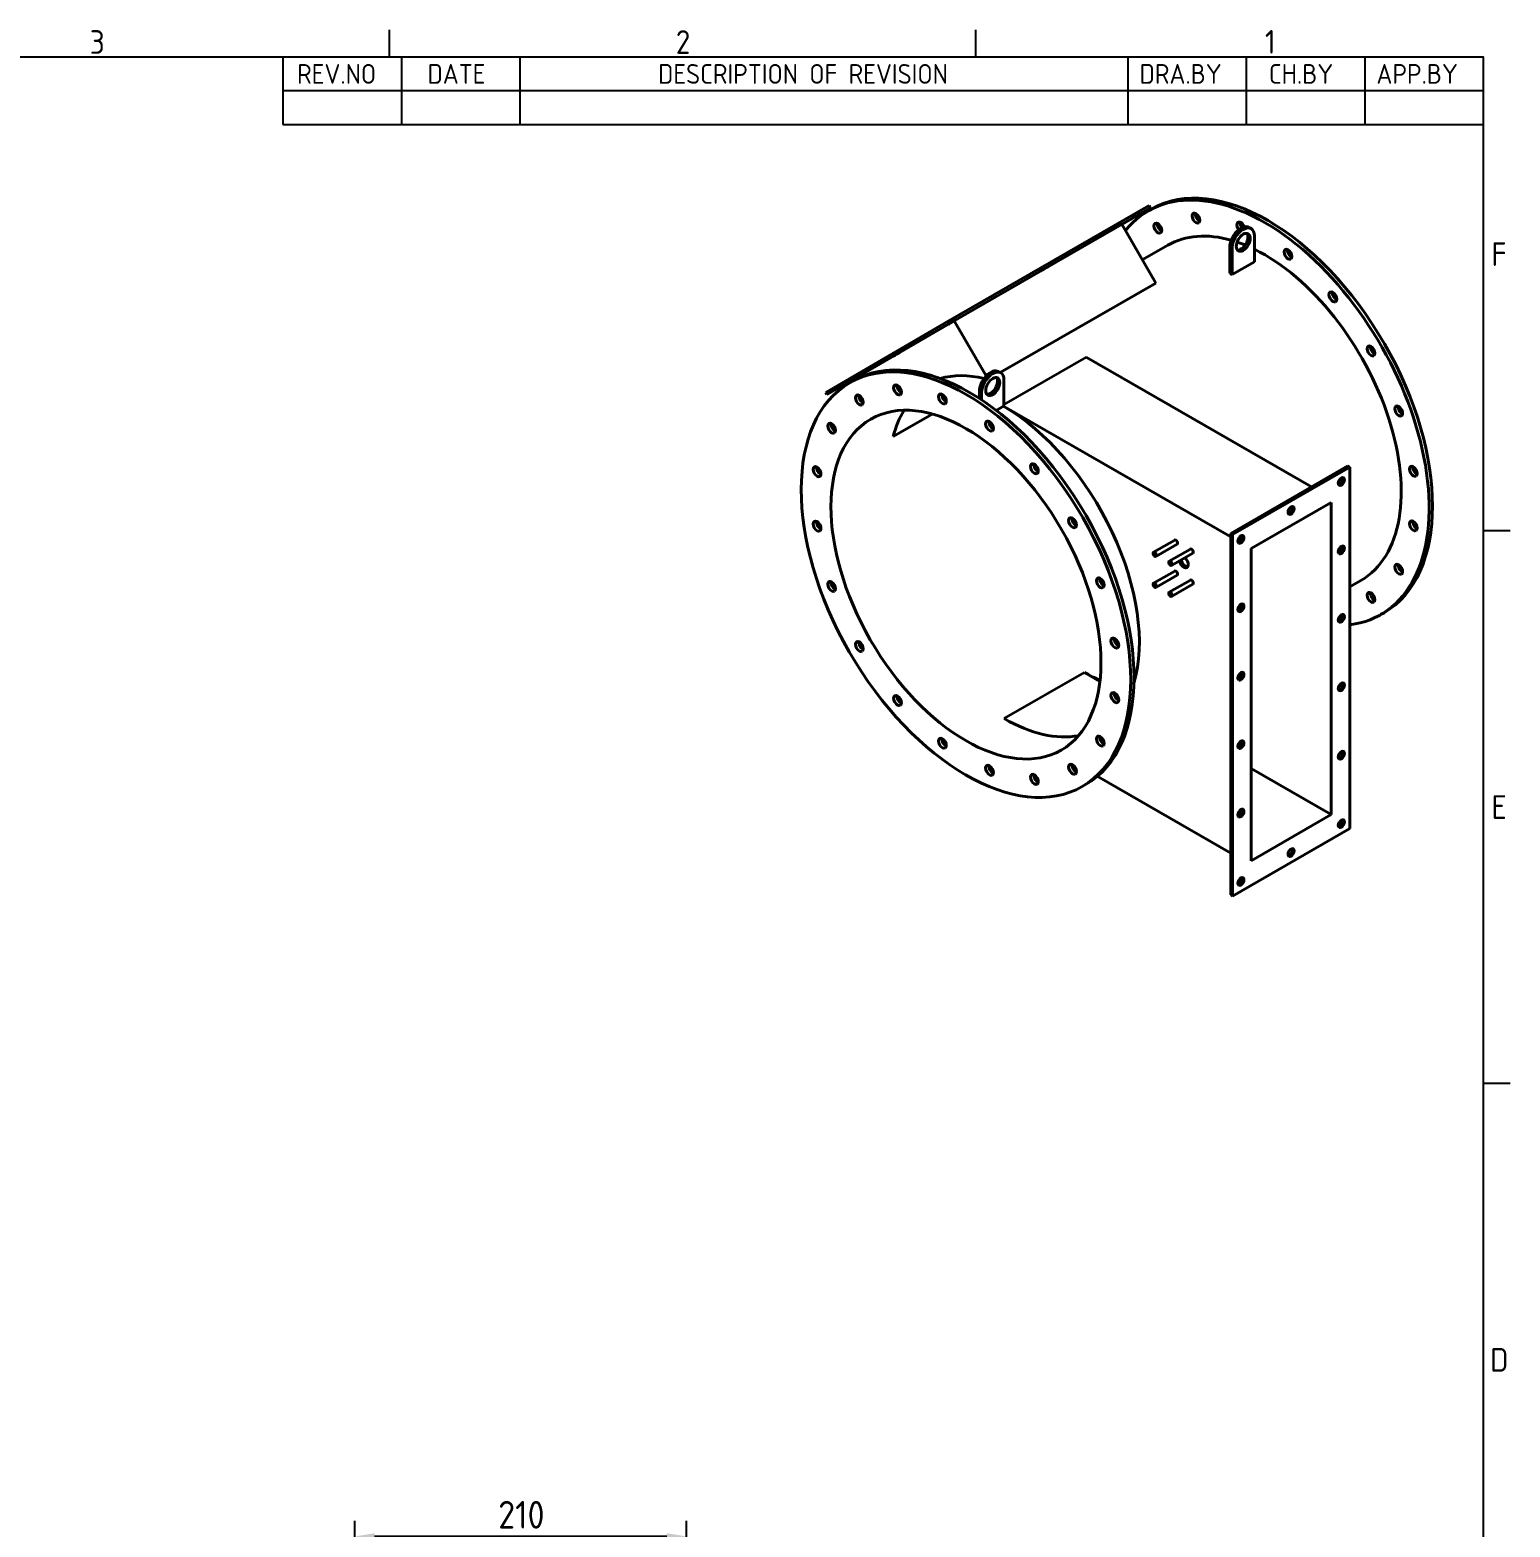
# Model space of a CAD drawing. Header units: millimetres. Extents: x -191 to 2970, y 0 to 2100.
# Drawn here: x 2000 to 2937, y 1119 to 2067 of the extents above; entities that cross this region are included whole.
import ezdxf

# ---------------------------------------------------------------- set-up
doc = ezdxf.new("R2010")
doc.units = ezdxf.units.MM
doc.header["$LTSCALE"] = 5
doc.layers.get('0').update_dxf_attribs({"color": 3, "lineweight": 25})
for name, color, linetype, lineweight in [('가시적인 것(ISO)', 3, 'Continuous', 40), ('가시적인 좁은 것(ISO)', 3, 'Continuous', 35), ('경계(ISO)', 7, 'Continuous', 25), ('기호(ISO)', 5, 'Continuous', 25), ('치수(ISO)', 2, 'Continuous', 25)]:
    doc.layers.add(name, color=color, linetype=linetype, lineweight=lineweight)
doc.styles.add('ISO Proportiona M2B', font='isocp.shx')
doc.styles.add('문자 텍스트_M2B', font='isocp.shx')
doc.styles.add('치수 텍스트_PSTEK_POSCO', font='isocp.shx')
doc.dimstyles.new('치수_PSTEK_POSCO', dxfattribs={"dimscale": 5, "dimtxt": 3.5, "dimasz": 2.5, "dimexe": 2, "dimexo": 2.5, "dimgap": 1, "dimtad": 1, "dimrnd": 1e-08, "dimdsep": 46, "dimtxsty": '치수 텍스트_PSTEK_POSCO', "dimcen": 0.09, "dimdle": 10, "dimclrd": 7, "dimclre": 7, "dimclrt": 2, "dimadec": 1, "dimazin": 2, "dimtfac": 1, "dimtmove": 0, "dimatfit": 3, "dimfxl": 0, "dimtolj": 1, "dimlwd": -1, "dimlwe": -1, "dimarcsym": 0})

# ---------------------------------------------------------------- blocks, each defined once
blk = doc.blocks.new('경계 Default Border')
at = {"layer": '경계(ISO)'}
for p, q in [((445.5, 410), (445.5, 413.4)), ((519.75, 410), (519.75, 413.4)), ((584, 350), (587.4, 350)), ((584, 280), (587.4, 280))]:
    blk.add_line(p, q, dxfattribs=at)
at = {"layer": '경계(ISO)', "flags": 128}
blk.add_lwpolyline([(10, 10), (10, 410), (584, 410), (584, 10), (10, 10)], dxfattribs=at)
at = {"layer": '경계(ISO)', "color": 2, "char_height": 3, "attachment_point": 7, "style": '문자 텍스트_M2B'}
for s, insert in [('3', (407.54, 410.37)), ('2', (481.75, 410.37)), ('1', (556.36, 410.4)), ('F', (585.04, 383.5)), ('E', (585.04, 313.47)), ('D', (584.88, 243.47))]:
    blk.add_mtext(s, dxfattribs=dict(at, insert=insert))
blk = doc.blocks.new('리비전 내역')
at = {"layer": '기호(ISO)'}
for p, q in [((432, 410), (584, 410)), ((432, 410), (432, 405.72)), ((447, 410), (447, 405.72)), ((462, 410), (462, 405.72)), ((539, 410), (539, 405.72)), ((554, 410), (554, 405.72)), ((569, 410), (569, 405.72)), ((584, 410), (584, 405.72)), ((432, 405.72), (584, 405.72)), ((432, 405.72), (432, 401.44)), ((447, 405.72), (447, 401.44)), ((462, 405.72), (462, 401.44)), ((539, 405.72), (539, 401.44)), ((554, 405.72), (554, 401.44)), ((569, 405.72), (569, 401.44)), ((584, 405.72), (584, 401.44)), ((432, 401.44), (584, 401.44))]:
    blk.add_line(p, q, dxfattribs=at)
at = {"layer": '기호(ISO)', "color": 2, "char_height": 2.5, "attachment_point": 7, "style": 'ISO Proportiona M2B'}
for s, insert in [('REV.NO', (433.79, 406.58)), ('DATE', (450.31, 406.58)), ('DESCRIPTION OF REVISION', (479.51, 406.58)), ('DRA.BY', (540.48, 406.58)), ('CH.BY', (556.86, 406.58)), ('APP.BY', (570.48, 406.58))]:
    blk.add_mtext(s, dxfattribs=dict(at, insert=insert))
blk = doc.blocks.new('*D33')
at = {"layer": 'Defpoints', "color": 0, "transparency": 16777216}
for p in [(2205.53, 1112.96), (2205.53, 959.76), (2415.53, 959.76)]:
    blk.add_point(p, dxfattribs=at)
at = {"layer": '치수(ISO)', "color": 7, "transparency": 16777216}
for p, q in [((2205.53, 972.26), (2205.53, 1122.96)), ((2415.53, 972.26), (2415.53, 1122.96)), ((2403.03, 1112.96), (2218.03, 1112.96))]:
    blk.add_line(p, q, dxfattribs=at)
for points in [[(2218.03, 1115.04), (2218.03, 1110.87), (2205.53, 1112.96)], [(2403.03, 1115.04), (2403.03, 1110.87), (2415.53, 1112.96)]]:
    blk.add_solid(points, dxfattribs=at)
at = {"layer": '치수(ISO)', "color": 2, "transparency": 16777216, "insert": (2296.3, 1126.71), "char_height": 17.5, "attachment_point": 4, "style": '치수 텍스트_PSTEK_POSCO'}
blk.add_mtext('\\A1;210', dxfattribs=at)

msp = doc.modelspace()

# ---------------------------------------------------------------- linework, layer by layer
at = {"layer": '가시적인 것(ISO)'}
for p, q in [((2581.1657, 1882.4741), (2708.4449, 1955.7693)), ((2709.2449, 1954.3836), (2581.9657, 1881.0884)), ((2691.1587, 1943.8878), (2709.2449, 1954.3836)), ((2709.9785, 1953.5949), (2707.8572, 1952.3734)), ((2708.4449, 1955.7693), (2709.2449, 1954.3836)), ((2691.1383, 1943.9233), (2585.0723, 1882.8439)), ((2691.1383, 1943.9233), (2712.66, 1906.6466)), ((2773.0197, 1941.1675), (2771.6055, 1941.9819)), ((2775.1005, 1936.5736), (2775.1005, 1920.2227)), ((2720.333, 1930.7088), (2704.1486, 1921.3888)), ((2759.5441, 1929.2441), (2759.5441, 1912.8931)), ((2760.9583, 1912.0788), (2760.9583, 1928.4297)), ((2775.1005, 1920.2227), (2760.9583, 1912.0788)), ((2712.66, 1906.6466), (2614.2444, 1849.9728)), ((2760.2512, 1912.4859), (2759.5441, 1912.8931)), ((2760.9583, 1912.0788), (2760.2512, 1912.4859)), ((2503.6657, 1837.4989), (2581.1657, 1882.4741)), ((2581.9657, 1881.0884), (2504.4657, 1836.1133)), ((2585.0723, 1882.8439), (2522.5723, 1846.5736)), ((2581.1657, 1882.4741), (2581.9657, 1881.0884)), ((2585.0723, 1882.8439), (2605.2479, 1847.8987)), ((2811.3271, 1777.6096), (2668.6809, 1859.7541)), ((2613.0368, 1850.6682), (2614.451, 1849.8538)), ((2504.4657, 1836.1133), (2522.5868, 1846.5485)), ((2518.8829, 1843.5503), (2521.0042, 1844.7719)), ((2522.5723, 1846.5736), (2522.9876, 1845.8543)), ((2616.5318, 1828.909), (2616.5318, 1845.26)), ((2503.6657, 1837.4989), (2504.4657, 1836.1133)), ((2600.9754, 1833.6496), (2600.9754, 1837.9304)), ((2602.3896, 1837.1161), (2602.3896, 1832.7241)), ((2571.0393, 1823.7613), (2546.4829, 1809.6202)), ((2611.657, 1826.1018), (2616.355, 1828.8072)), ((2616.5318, 1828.909), (2616.355, 1828.8072)), ((2760.1098, 1746.0243), (2616.355, 1828.8072)), ((2760.1098, 1748.1155), (2834.356, 1790.8711)), ((2835.4874, 1790.2196), (2761.2412, 1747.464)), ((2835.4874, 1790.2196), (2834.356, 1790.8711)), ((2835.4874, 1561.3064), (2835.4874, 1790.2196)), ((2772.9791, 1738.6083), (2823.7494, 1767.845)), ((2823.7494, 1767.845), (2823.7494, 1570.1621)), ((2761.2412, 1747.464), (2760.1098, 1748.1155)), ((2760.1098, 1519.2023), (2760.1098, 1748.1155)), ((2761.2412, 1747.464), (2761.2412, 1518.5508)), ((2724.713, 1743.9767), (2711.278, 1736.24)), ((2726.2101, 1741.377), (2712.7751, 1733.6402)), ((2734.6125, 1738.276), (2721.1775, 1730.5393)), ((2736.1096, 1735.6762), (2722.6746, 1727.9395)), ((2765.5641, 1742.8834), (2764.6052, 1743.4356)), ((2772.9791, 1540.9254), (2772.9791, 1738.6083)), ((2724.713, 1724.3556), (2711.278, 1716.6189)), ((2726.2101, 1721.7558), (2712.7751, 1714.0191)), ((2734.6125, 1718.6548), (2721.1775, 1710.9181)), ((2736.1096, 1716.0551), (2722.6746, 1708.3184)), ((2842.5959, 1718.3958), (2835.4874, 1714.3023)), ((2857.193, 1697.9528), (2855.0717, 1696.7312)), ((2677.3046, 1654.494), (2667.5495, 1660.1116)), ((2760.1098, 1545.7253), (2675.6435, 1594.3662)), ((2823.7494, 1570.1621), (2772.9791, 1599.3987)), ((2666.0974, 1587.9082), (2668.2187, 1589.1298)), ((2823.7494, 1570.1621), (2772.9791, 1540.9254)), ((2761.2412, 1518.5508), (2835.4874, 1561.3064)), ((2761.2412, 1518.5508), (2760.1098, 1519.2023))]:
    msp.add_line(p, q, dxfattribs=at)
for centre, major_axis, start_param, end_param in [((2781.4644, 1824.5523), (73.6073, -127.8211), 6.04419237, 9.64588205), ((2783.5857, 1825.7739), (73.6073, -127.8211), 0, 3.14159265), ((2716.0857, 1942.6871), (1.7466, -3.033), 3.79126171, 5.63351625), ((2740.2481, 1949.0698), (1.7466, -3.033), 3.79126171, 5.63351625), ((2766.5313, 1942.1618), (-1.7466, 3.033), 4.44236673, 8.07449076), ((2768.6526, 1943.3833), (1.7466, -3.033), 3.79126171, 4.89970164), ((2781.4644, 1824.5523), (-61.1314, 106.1565), 5.74459743, 6.28318531), ((2766.6152, 1933.316), (4.9903, 8.6658), 0, 2.35426078), ((2768.0294, 1932.5016), (4.9903, 8.6658), 5.49585344, 8.63744609), ((2766.6152, 1933.316), (3.119, 5.4161), 3.36939571, 6.05538225), ((2781.4644, 1824.5523), (-61.1314, 106.1565), 5.64117855, 5.70121055), ((2781.4644, 1824.5523), (61.1314, -106.1565), 0, 2.43166384), ((2798.5189, 1926.1845), (1.7466, -3.033), 3.79126171, 5.63351625), ((2826.9234, 1899.1568), (1.7466, -3.033), 3.79126171, 5.63351625), ((2594.6115, 1716.9508), (-73.6073, 127.8211), 3.14159267, 6.28318531), ((2851.0857, 1864.9458), (1.7466, -3.033), 3.79126171, 5.63351625), ((2608.0465, 1842.0024), (4.9903, 8.6658), 0, 2.35426078), ((2609.4607, 1841.188), (4.9903, 8.6658), 5.49585344, 8.63744609), ((2551.2738, 1840.2467), (1.7466, -3.033), 3.79126171, 5.63351625), ((2628.0223, 1736.1908), (-61.1314, 106.1565), 5.78169523, 6.14182664), ((2608.0465, 1842.0024), (-3.119, -5.4161), 0.22780306, 2.91378959), ((2527.1115, 1833.8641), (1.7466, -3.033), 3.79126171, 5.63351625), ((2579.6783, 1834.5603), (1.7466, -3.033), 3.79126171, 5.63351625), ((2629.1536, 1736.8423), (-60.333, 104.7699), 0.30749274, 0.52983574), ((2615.6479, 1729.0649), (-61.1314, 106.1565), 3.64762539, 5.49159068), ((2868.6407, 1826.9004), (1.7466, -3.033), 3.79126171, 5.63351625), ((2509.5565, 1816.0371), (1.7466, -3.033), 3.79126171, 5.63351625), ((2609.5446, 1817.3614), (1.7466, -3.033), 3.79126171, 5.63351625), ((2637.9491, 1790.3337), (1.7466, -3.033), 3.79126171, 5.63351625), ((2500.3273, 1788.511), (1.7466, -3.033), 3.79126171, 5.63351625), ((2829.0527, 1781.6855), (1.3723, 2.3831), 3.56472037, 5.86005759), ((2877.8699, 1788.7447), (1.7466, -3.033), 3.79126171, 5.63351625), ((2797.2329, 1763.3617), (1.3723, 2.3831), 3.56472037, 5.86005759), ((2500.3273, 1753.98), (1.7466, -3.033), 3.79126171, 5.63351625), ((2662.1115, 1756.1227), (1.7466, -3.033), 3.79126171, 5.63351625), ((2877.8699, 1754.2138), (1.7466, -3.033), 3.79126171, 5.63351625), ((2765.4131, 1745.0379), (1.3723, 2.3831), 3.56472037, 5.86005759), ((2725.4616, 1742.6768), (-0.7485, 1.2999), 3.14159265, 6.28318531), ((2735.3611, 1736.9761), (-0.7485, 1.2999), 3.14159263, 6.28318531), ((2829.0527, 1738.3555), (1.3723, 2.3831), 3.56472037, 5.86005759), ((2730.4113, 1730.0159), (1.9961, -3.4663), 4.17094184, 8.39542877), ((2731.5427, 1730.6674), (1.9961, -3.4663), 4.17094184, 5.99699728), ((2868.6407, 1726.6876), (1.7466, -3.033), 3.79126171, 5.63351625), ((2509.5565, 1715.8243), (1.7466, -3.033), 3.79126171, 5.63351625), ((2679.6664, 1718.0773), (1.7466, -3.033), 3.79126171, 5.63351625), ((2725.4616, 1723.0557), (-0.7485, 1.2999), 3.14159265, 6.28318531), ((2735.3611, 1717.355), (-0.7485, 1.2999), 3.14159265, 6.28318531), ((2851.0857, 1708.8606), (1.7466, -3.033), 3.79126171, 5.63351625), ((2765.4131, 1701.7079), (1.3723, 2.3831), 3.56472037, 5.86005759), ((2829.0527, 1695.0255), (1.3723, 2.3831), 3.56472037, 5.86005759), ((2527.1115, 1677.7789), (1.7466, -3.033), 3.79126171, 5.63351625), ((2688.8956, 1679.9217), (1.7466, -3.033), 3.79126171, 5.63351625), ((2667.5495, 1758.9531), (60.333, -104.7699), 5.49972085, 5.61489939), ((2765.4131, 1658.3779), (1.3723, 2.3831), 3.56472037, 5.86005759), ((2829.0527, 1651.6955), (1.3723, 2.3831), 3.56472037, 5.86005759), ((2551.2738, 1643.568), (1.7466, -3.033), 3.79126171, 5.63351625), ((2688.8956, 1645.3907), (1.7466, -3.033), 3.79126171, 5.63351625), ((2616.7793, 1729.7164), (60.333, -104.7699), 5.49972085, 6.08130155), ((2579.6783, 1616.5402), (1.7466, -3.033), 3.79126171, 5.63351625), ((2679.6664, 1617.8645), (1.7466, -3.033), 3.79126171, 5.63351625), ((2765.4131, 1615.0479), (1.3723, 2.3831), 3.56472037, 5.86005759), ((2829.0527, 1608.3655), (1.3723, 2.3831), 3.56472037, 5.86005759), ((2609.5446, 1599.3414), (1.7466, -3.033), 3.79126171, 5.63351625), ((2637.9491, 1593.6549), (1.7466, -3.033), 3.79126171, 5.63351625), ((2662.1115, 1600.0376), (1.7466, -3.033), 3.79126171, 5.63351625), ((2765.4131, 1571.7179), (1.3723, 2.3831), 3.56472037, 5.86005759), ((2829.0527, 1565.0355), (1.3723, 2.3831), 3.56472037, 5.86005759), ((2797.2329, 1546.7117), (1.3723, 2.3831), 3.56472037, 5.86005759), ((2765.4131, 1528.3879), (1.3723, 2.3831), 3.56472037, 5.86005759)]:
    msp.add_ellipse(centre, major_axis=major_axis, ratio=0.57809312, start_param=start_param, end_param=end_param, dxfattribs=at)
for centre, major_axis, ratio in [((2700.1916, 1949.1535), (-2.3816, -1.375), 0.00157785), ((2713.9644, 1941.4655), (1.7466, -3.033), 0.57809312), ((2738.1268, 1947.8482), (1.7466, -3.033), 0.57809312), ((2768.0294, 1932.5016), (-3.119, -5.4161), 0.57809312), ((2796.3976, 1924.9629), (1.7466, -3.033), 0.57809312), ((2641.8553, 1915.5598), (-2.3816, -1.375), 0.00157785), ((2824.8021, 1897.9352), (1.7466, -3.033), 0.57809312), ((2583.519, 1881.9662), (-2.3816, -1.375), 0.00157785), ((2592.4901, 1715.7292), (73.6073, -127.8211), 0.57809312), ((2548.519, 1861.6548), (-2.3816, -1.375), 0.00157785), ((2848.9644, 1863.7242), (1.7466, -3.033), 0.57809312), ((2592.4901, 1715.7292), (60.333, -104.7699), 0.57809312), ((2513.519, 1841.3435), (-2.3816, -1.375), 0.00157785), ((2549.1525, 1839.0251), (1.7466, -3.033), 0.57809312), ((2609.4607, 1841.188), (-3.119, -5.4161), 0.57809312), ((2524.9901, 1832.6425), (1.7466, -3.033), 0.57809312), ((2577.557, 1833.3387), (1.7466, -3.033), 0.57809312), ((2866.5194, 1825.6788), (1.7466, -3.033), 0.57809312), ((2507.4352, 1814.8155), (1.7466, -3.033), 0.57809312), ((2607.4233, 1816.1399), (1.7466, -3.033), 0.57809312), ((2635.8278, 1789.1121), (1.7466, -3.033), 0.57809312), ((2498.206, 1787.2894), (1.7466, -3.033), 0.57809312), ((2830.1841, 1781.034), (-1.3723, -2.3831), 0.57809312), ((2875.7486, 1787.5232), (1.7466, -3.033), 0.57809312), ((2798.3643, 1762.7102), (-1.3723, -2.3831), 0.57809312), ((2498.206, 1752.7584), (1.7466, -3.033), 0.57809312), ((2659.9901, 1754.9011), (1.7466, -3.033), 0.57809312), ((2875.7486, 1752.9922), (1.7466, -3.033), 0.57809312), ((2766.5445, 1744.3864), (-1.3723, -2.3831), 0.57809312), ((2712.0265, 1734.9401), (0.7485, -1.2999), 0.57809312), ((2830.1841, 1737.704), (-1.3723, -2.3831), 0.57809312), ((2721.926, 1729.2394), (0.7485, -1.2999), 0.57809312), ((2866.5194, 1725.466), (1.7466, -3.033), 0.57809312), ((2507.4352, 1714.6027), (1.7466, -3.033), 0.57809312), ((2677.5451, 1716.8558), (1.7466, -3.033), 0.57809312), ((2712.0265, 1715.319), (0.7485, -1.2999), 0.57809312), ((2721.926, 1709.6182), (0.7485, -1.2999), 0.57809312), ((2848.9644, 1707.6391), (1.7466, -3.033), 0.57809312), ((2766.5445, 1701.0564), (-1.3723, -2.3831), 0.57809312), ((2830.1841, 1694.374), (-1.3723, -2.3831), 0.57809312), ((2524.9901, 1676.5573), (1.7466, -3.033), 0.57809312), ((2686.7743, 1678.7001), (1.7466, -3.033), 0.57809312), ((2766.5445, 1657.7264), (-1.3723, -2.3831), 0.57809312), ((2830.1841, 1651.044), (-1.3723, -2.3831), 0.57809312), ((2549.1525, 1642.3464), (1.7466, -3.033), 0.57809312), ((2686.7743, 1644.1691), (1.7466, -3.033), 0.57809312), ((2577.557, 1615.3186), (1.7466, -3.033), 0.57809312), ((2677.5451, 1616.6429), (1.7466, -3.033), 0.57809312), ((2766.5445, 1614.3964), (-1.3723, -2.3831), 0.57809312), ((2659.9901, 1598.816), (1.7466, -3.033), 0.57809312), ((2830.1841, 1607.714), (-1.3723, -2.3831), 0.57809312), ((2607.4233, 1598.1198), (1.7466, -3.033), 0.57809312), ((2635.8278, 1592.4334), (1.7466, -3.033), 0.57809312), ((2766.5445, 1571.0664), (-1.3723, -2.3831), 0.57809312), ((2830.1841, 1564.384), (-1.3723, -2.3831), 0.57809312), ((2798.3643, 1546.0602), (-1.3723, -2.3831), 0.57809312), ((2766.5445, 1527.7364), (-1.3723, -2.3831), 0.57809312)]:
    msp.add_ellipse(centre, major_axis=major_axis, ratio=ratio, dxfattribs=at)
at = {"layer": '가시적인 좁은 것(ISO)'}
for p, q in [((2759.5441, 1929.2441), (2760.9583, 1928.4297)), ((2668.6809, 1859.7541), (2616.5318, 1829.7234)), ((2600.9754, 1837.9304), (2602.3896, 1837.1161)), ((2616.7793, 1630.875), (2667.5495, 1660.1116))]:
    msp.add_line(p, q, dxfattribs=at)

# ---------------------------------------------------------------- block references
at = {"xscale": 5, "yscale": 5, "zscale": 5}
msp.add_blockref('경계 Default Border', (0, 0), dxfattribs=at)
at = {"layer": '기호(ISO)', "xscale": 5, "yscale": 5, "zscale": 5}
msp.add_blockref('리비전 내역', (0, 0), dxfattribs=at)

# ---------------------------------------------------------------- dimensions: what is measured, and where the dimension line sits
at = {"layer": '치수(ISO)', "color": 7}
dim = msp.add_linear_dim(base=(2205.5277, 1112.9574), p1=(2415.5277, 959.7613), p2=(2205.5277, 959.7613), angle=180, dimstyle='치수_PSTEK_POSCO', override={"dimdec": 2, "dimtp": 0, "dimtm": 0, "dimtdec": 2, "dimtofl": 0, "dimatfit": 1}, dxfattribs=at)
dim.commit()
dim.dimension.update_dxf_attribs({"geometry": '*D33', "text_midpoint": (2310.5277, 1112.9574), "dimtype": 160})

doc.saveas('drawing.dxf')
